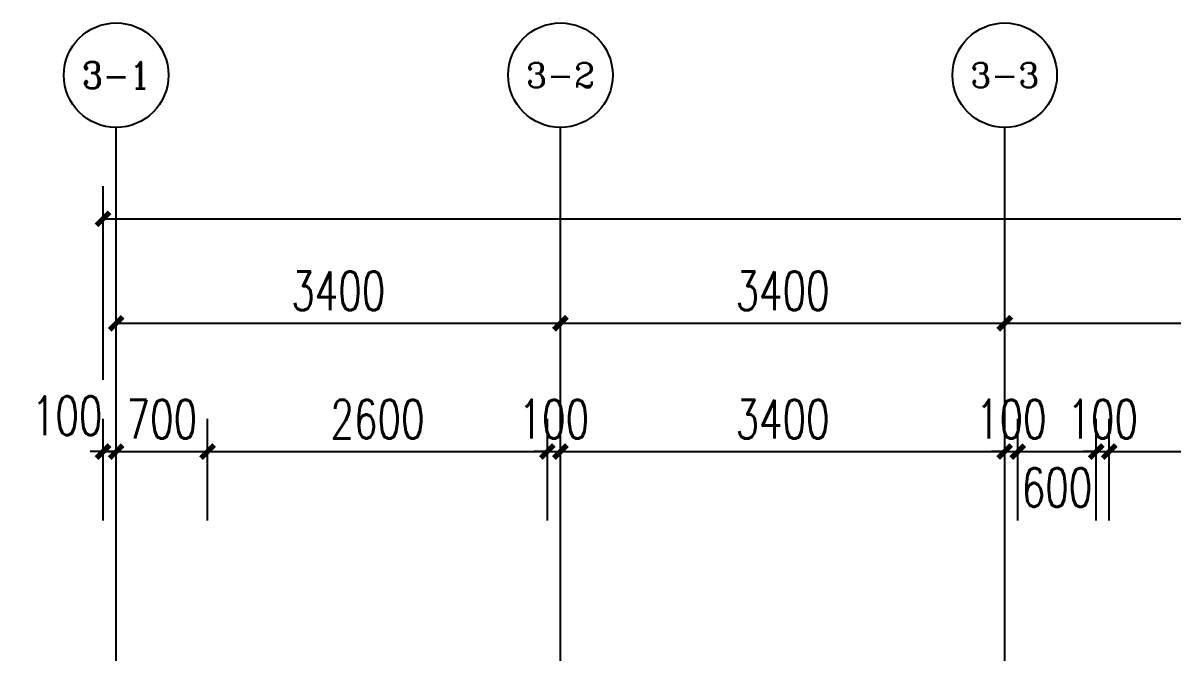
# Model space of a CAD drawing. Extents: x -59851 to 653804, y -249523 to 437614.
# Drawn here: x -44827 to -36033, y 30859 to 35677 of the extents above; entities that cross this region are included whole.
import ezdxf
from ezdxf.enums import TextEntityAlignment as Align

# ---------------------------------------------------------------- set-up
doc = ezdxf.new("R2010")
doc.units = 0
doc.header["$LTSCALE"] = 1000
doc.header["$MEASUREMENT"] = 0
for name, color, linetype in [('A-第三道尺寸线', 105, 'Continuous'), ('AXIS', 3, 'Continuous'), ('AXIS_TEXT', 7, 'Continuous'), ('DOTE', 16, 'Continuous')]:
    doc.layers.add(name, color=color, linetype=linetype)
doc.styles.add('_TCH_AXIS', font='COMPLEX', dxfattribs={"bigfont": 'GBCBIG'})
doc.styles.add('_TCH_DIM_T3', font='SIMPLEX.shx', dxfattribs={"width": 0.705882, "bigfont": 'GBCBIG.shx'})
doc.styles.add('COMPLEX', font='COMPLEX')
doc.dimstyles.new('_TCH_ARCH&&100', dxfattribs={"dimtxt": 297.5, "dimasz": 100, "dimexe": 250, "dimexo": 300, "dimgap": 100, "dimtad": 1, "dimdec": 0, "dimzin": 0, "dimdsep": 46, "dimtxsty": '_TCH_DIM_T3', "dimblk": 'ARCHTICK', "dimcen": 0.09, "dimclrt": 7, "dimazin": 2, "dimtfac": 1, "dimtdec": 0, "dimtix": 1, "dimtmove": 2, "dimatfit": 3, "dimfxl": 0, "dimtolj": 1, "dimtzin": 0, "dimarcsym": 0})

# ---------------------------------------------------------------- blocks, each defined once
blk = doc.blocks.new('zhouxianssceng0329')
at = {"layer": 'DOTE'}
for p, q in [((-44113.7, 132089.9), (-44113.7, 156469.4)), ((-40713.7, 132089.9), (-40713.7, 156469.4)), ((-37313.7, 132089.9), (-37313.7, 156469.4))]:
    blk.add_line(p, q, dxfattribs=at)
blk = doc.blocks.new('_ArchTick')
at = {"color": 0, "linetype": 'ByBlock', "const_width": 0.4}
blk.add_lwpolyline([(-0.5, -0.5), (0.5, 0.5)], dxfattribs=at)
blk = doc.blocks.new('*D2452')
at = {"layer": 'A-第三道尺寸线', "color": 0, "lineweight": -2, "transparency": 16777216}
for p, q in [((-44213.7, 31866.9), (-44213.7, 32644.1)), ((-44113.7, 31866.9), (-44113.7, 32644.1)), ((-44213.7, 32394.1), (-44313.7, 32394.1)), ((-44213.7, 32394.1), (-44113.7, 32394.1)), ((-44113.7, 32394.1), (-44013.7, 32394.1))]:
    blk.add_line(p, q, dxfattribs=at)
at = {"layer": 'Defpoints', "color": 0, "transparency": 16777216}
for p in [(-44113.7, 32394.1), (-44213.7, 31566.9), (-44113.7, 31566.9)]:
    blk.add_point(p, dxfattribs=at)
at = {"layer": 'A-第三道尺寸线', "color": 0, "lineweight": -2, "transparency": 16777216, "xscale": 100, "yscale": 100, "zscale": 100}
blk.add_blockref('_ArchTick', (-44213.7, 32394.1), dxfattribs=at)
at = {"layer": 'A-第三道尺寸线', "color": 0, "lineweight": -2, "transparency": 16777216, "xscale": 100, "yscale": 100, "zscale": 100, "rotation": 180}
blk.add_blockref('_ArchTick', (-44113.7, 32394.1), dxfattribs=at)
at = {"layer": 'A-第三道尺寸线', "color": 7, "transparency": 16777216, "insert": (-44488.7, 32669.1), "char_height": 297.5, "attachment_point": 5, "style": '_TCH_DIM_T3'}
blk.add_mtext('\\A1;100', dxfattribs=at)
blk = doc.blocks.new('*D2453')
at = {"layer": 'A-第三道尺寸线', "color": 0, "lineweight": -2, "transparency": 16777216}
for p, q in [((-44113.7, 31866.9), (-44113.7, 32644.1)), ((-43413.7, 31866.9), (-43413.7, 32644.1)), ((-44113.7, 32394.1), (-44213.7, 32394.1)), ((-44113.7, 32394.1), (-43413.7, 32394.1)), ((-43413.7, 32394.1), (-43313.7, 32394.1))]:
    blk.add_line(p, q, dxfattribs=at)
at = {"layer": 'Defpoints', "color": 0, "transparency": 16777216}
for p in [(-43413.7, 32394.1), (-44113.7, 31566.9), (-43413.7, 31566.9)]:
    blk.add_point(p, dxfattribs=at)
at = {"layer": 'A-第三道尺寸线', "color": 0, "lineweight": -2, "transparency": 16777216, "xscale": 100, "yscale": 100, "zscale": 100}
blk.add_blockref('_ArchTick', (-44113.7, 32394.1), dxfattribs=at)
at = {"layer": 'A-第三道尺寸线', "color": 0, "lineweight": -2, "transparency": 16777216, "xscale": 100, "yscale": 100, "zscale": 100, "rotation": 180}
blk.add_blockref('_ArchTick', (-43413.7, 32394.1), dxfattribs=at)
at = {"layer": 'A-第三道尺寸线', "color": 7, "transparency": 16777216, "insert": (-43763.7, 32642.8), "char_height": 297.5, "attachment_point": 5, "style": '_TCH_DIM_T3'}
blk.add_mtext('\\A1;700', dxfattribs=at)
blk = doc.blocks.new('*D2454')
at = {"layer": 'A-第三道尺寸线', "color": 0, "lineweight": -2, "transparency": 16777216}
for p, q in [((-43413.7, 31866.9), (-43413.7, 32644.1)), ((-40813.7, 31866.9), (-40813.7, 32644.1)), ((-43413.7, 32394.1), (-40813.7, 32394.1))]:
    blk.add_line(p, q, dxfattribs=at)
at = {"layer": 'Defpoints', "color": 0, "transparency": 16777216}
for p in [(-40813.7, 32394.1), (-43413.7, 31566.9), (-40813.7, 31566.9)]:
    blk.add_point(p, dxfattribs=at)
at = {"layer": 'A-第三道尺寸线', "color": 0, "lineweight": -2, "transparency": 16777216, "xscale": 100, "yscale": 100, "zscale": 100, "rotation": 180}
blk.add_blockref('_ArchTick', (-43413.7, 32394.1), dxfattribs=at)
at = {"layer": 'A-第三道尺寸线', "color": 0, "lineweight": -2, "transparency": 16777216, "xscale": 100, "yscale": 100, "zscale": 100}
blk.add_blockref('_ArchTick', (-40813.7, 32394.1), dxfattribs=at)
at = {"layer": 'A-第三道尺寸线', "color": 7, "transparency": 16777216, "insert": (-42113.7, 32642.8), "char_height": 297.5, "attachment_point": 5, "style": '_TCH_DIM_T3'}
blk.add_mtext('\\A1;2600', dxfattribs=at)
blk = doc.blocks.new('*D2455')
at = {"layer": 'A-第三道尺寸线', "color": 0, "lineweight": -2, "transparency": 16777216}
for p, q in [((-40813.7, 31866.9), (-40813.7, 32644.1)), ((-40713.7, 31866.9), (-40713.7, 32644.1)), ((-40813.7, 32394.1), (-40913.7, 32394.1)), ((-40813.7, 32394.1), (-40713.7, 32394.1)), ((-40713.7, 32394.1), (-40613.7, 32394.1))]:
    blk.add_line(p, q, dxfattribs=at)
at = {"layer": 'Defpoints', "color": 0, "transparency": 16777216}
for p in [(-40713.7, 32394.1), (-40813.7, 31566.9), (-40713.7, 31566.9)]:
    blk.add_point(p, dxfattribs=at)
at = {"layer": 'A-第三道尺寸线', "color": 0, "lineweight": -2, "transparency": 16777216, "xscale": 100, "yscale": 100, "zscale": 100}
blk.add_blockref('_ArchTick', (-40813.7, 32394.1), dxfattribs=at)
at = {"layer": 'A-第三道尺寸线', "color": 0, "lineweight": -2, "transparency": 16777216, "xscale": 100, "yscale": 100, "zscale": 100, "rotation": 180}
blk.add_blockref('_ArchTick', (-40713.7, 32394.1), dxfattribs=at)
at = {"layer": 'A-第三道尺寸线', "color": 7, "transparency": 16777216, "insert": (-40763.7, 32642.8), "char_height": 297.5, "attachment_point": 5, "style": '_TCH_DIM_T3'}
blk.add_mtext('\\A1;100', dxfattribs=at)
blk = doc.blocks.new('*D2456')
at = {"layer": 'A-第三道尺寸线', "color": 0, "lineweight": -2, "transparency": 16777216}
for p, q in [((-40713.7, 31866.9), (-40713.7, 32644.1)), ((-37313.7, 31866.9), (-37313.7, 32644.1)), ((-40713.7, 32394.1), (-37313.7, 32394.1))]:
    blk.add_line(p, q, dxfattribs=at)
at = {"layer": 'Defpoints', "color": 0, "transparency": 16777216}
for p in [(-37313.7, 32394.1), (-40713.7, 31566.9), (-37313.7, 31566.9)]:
    blk.add_point(p, dxfattribs=at)
at = {"layer": 'A-第三道尺寸线', "color": 0, "lineweight": -2, "transparency": 16777216, "xscale": 100, "yscale": 100, "zscale": 100, "rotation": 180}
blk.add_blockref('_ArchTick', (-40713.7, 32394.1), dxfattribs=at)
at = {"layer": 'A-第三道尺寸线', "color": 0, "lineweight": -2, "transparency": 16777216, "xscale": 100, "yscale": 100, "zscale": 100}
blk.add_blockref('_ArchTick', (-37313.7, 32394.1), dxfattribs=at)
at = {"layer": 'A-第三道尺寸线', "color": 7, "transparency": 16777216, "insert": (-39013.7, 32642.8), "char_height": 297.5, "attachment_point": 5, "style": '_TCH_DIM_T3'}
blk.add_mtext('\\A1;3400', dxfattribs=at)
blk = doc.blocks.new('*D2457')
at = {"layer": 'A-第三道尺寸线', "color": 0, "lineweight": -2, "transparency": 16777216}
for p, q in [((-37313.7, 31866.9), (-37313.7, 32644.1)), ((-37213.7, 31866.9), (-37213.7, 32644.1)), ((-37313.7, 32394.1), (-37413.7, 32394.1)), ((-37313.7, 32394.1), (-37213.7, 32394.1)), ((-37213.7, 32394.1), (-37113.7, 32394.1))]:
    blk.add_line(p, q, dxfattribs=at)
at = {"layer": 'Defpoints', "color": 0, "transparency": 16777216}
for p in [(-37213.7, 32394.1), (-37313.7, 31566.9), (-37213.7, 31566.9)]:
    blk.add_point(p, dxfattribs=at)
at = {"layer": 'A-第三道尺寸线', "color": 0, "lineweight": -2, "transparency": 16777216, "xscale": 100, "yscale": 100, "zscale": 100}
blk.add_blockref('_ArchTick', (-37313.7, 32394.1), dxfattribs=at)
at = {"layer": 'A-第三道尺寸线', "color": 0, "lineweight": -2, "transparency": 16777216, "xscale": 100, "yscale": 100, "zscale": 100, "rotation": 180}
blk.add_blockref('_ArchTick', (-37213.7, 32394.1), dxfattribs=at)
at = {"layer": 'A-第三道尺寸线', "color": 7, "transparency": 16777216, "insert": (-37263.7, 32642.8), "char_height": 297.5, "attachment_point": 5, "style": '_TCH_DIM_T3'}
blk.add_mtext('\\A1;100', dxfattribs=at)
blk = doc.blocks.new('*D2458')
at = {"layer": 'A-第三道尺寸线', "color": 0, "lineweight": -2, "transparency": 16777216}
for p, q in [((-37213.7, 31866.9), (-37213.7, 32644.1)), ((-36613.7, 31866.9), (-36613.7, 32644.1)), ((-37213.7, 32394.1), (-36613.7, 32394.1))]:
    blk.add_line(p, q, dxfattribs=at)
at = {"layer": 'Defpoints', "color": 0, "transparency": 16777216}
for p in [(-36613.7, 32394.1), (-37213.7, 31566.9), (-36613.7, 31566.9)]:
    blk.add_point(p, dxfattribs=at)
at = {"layer": 'A-第三道尺寸线', "color": 0, "lineweight": -2, "transparency": 16777216, "xscale": 100, "yscale": 100, "zscale": 100, "rotation": 180}
blk.add_blockref('_ArchTick', (-37213.7, 32394.1), dxfattribs=at)
at = {"layer": 'A-第三道尺寸线', "color": 0, "lineweight": -2, "transparency": 16777216, "xscale": 100, "yscale": 100, "zscale": 100}
blk.add_blockref('_ArchTick', (-36613.7, 32394.1), dxfattribs=at)
at = {"layer": 'A-第三道尺寸线', "color": 7, "transparency": 16777216, "insert": (-36913.7, 32119.1), "char_height": 297.5, "attachment_point": 5, "style": '_TCH_DIM_T3'}
blk.add_mtext('\\A1;600', dxfattribs=at)
blk = doc.blocks.new('*D2459')
at = {"layer": 'A-第三道尺寸线', "color": 0, "lineweight": -2, "transparency": 16777216}
for p, q in [((-36613.7, 31866.9), (-36613.7, 32644.1)), ((-36513.7, 31866.9), (-36513.7, 32644.1)), ((-36613.7, 32394.1), (-36713.7, 32394.1)), ((-36613.7, 32394.1), (-36513.7, 32394.1)), ((-36513.7, 32394.1), (-36413.7, 32394.1))]:
    blk.add_line(p, q, dxfattribs=at)
at = {"layer": 'Defpoints', "color": 0, "transparency": 16777216}
for p in [(-36513.7, 32394.1), (-36613.7, 31566.9), (-36513.7, 31566.9)]:
    blk.add_point(p, dxfattribs=at)
at = {"layer": 'A-第三道尺寸线', "color": 0, "lineweight": -2, "transparency": 16777216, "xscale": 100, "yscale": 100, "zscale": 100}
blk.add_blockref('_ArchTick', (-36613.7, 32394.1), dxfattribs=at)
at = {"layer": 'A-第三道尺寸线', "color": 0, "lineweight": -2, "transparency": 16777216, "xscale": 100, "yscale": 100, "zscale": 100, "rotation": 180}
blk.add_blockref('_ArchTick', (-36513.7, 32394.1), dxfattribs=at)
at = {"layer": 'A-第三道尺寸线', "color": 7, "transparency": 16777216, "insert": (-36563.7, 32642.8), "char_height": 297.5, "attachment_point": 5, "style": '_TCH_DIM_T3'}
blk.add_mtext('\\A1;100', dxfattribs=at)
blk = doc.blocks.new('*D2460')
at = {"layer": 'A-第三道尺寸线', "color": 0, "lineweight": -2, "transparency": 16777216}
for p, q in [((-36513.7, 31866.9), (-36513.7, 32644.1)), ((-33913.7, 31866.9), (-33913.7, 32644.1)), ((-36513.7, 32394.1), (-33913.7, 32394.1))]:
    blk.add_line(p, q, dxfattribs=at)
at = {"layer": 'Defpoints', "color": 0, "transparency": 16777216}
for p in [(-33913.7, 32394.1), (-36513.7, 31566.9), (-33913.7, 31566.9)]:
    blk.add_point(p, dxfattribs=at)
at = {"layer": 'A-第三道尺寸线', "color": 0, "lineweight": -2, "transparency": 16777216, "xscale": 100, "yscale": 100, "zscale": 100, "rotation": 180}
blk.add_blockref('_ArchTick', (-36513.7, 32394.1), dxfattribs=at)
at = {"layer": 'A-第三道尺寸线', "color": 0, "lineweight": -2, "transparency": 16777216, "xscale": 100, "yscale": 100, "zscale": 100}
blk.add_blockref('_ArchTick', (-33913.7, 32394.1), dxfattribs=at)
at = {"layer": 'A-第三道尺寸线', "color": 7, "transparency": 16777216, "insert": (-35213.7, 32642.8), "char_height": 297.5, "attachment_point": 5, "style": '_TCH_DIM_T3'}
blk.add_mtext('\\A1;2600', dxfattribs=at)
blk = doc.blocks.new('*D3357')
at = {"layer": 'AXIS', "color": 0, "lineweight": -2, "transparency": 16777216}
for p, q in [((-44113.7, 31176.9), (-44113.7, 33626.9)), ((-40713.7, 31176.9), (-40713.7, 33626.9)), ((-44113.7, 33376.9), (-40713.7, 33376.9))]:
    blk.add_line(p, q, dxfattribs=at)
at = {"layer": 'Defpoints', "color": 0, "transparency": 16777216}
for p in [(-40713.7, 33376.9), (-44113.7, 30876.9), (-40713.7, 30876.9)]:
    blk.add_point(p, dxfattribs=at)
at = {"layer": 'AXIS', "color": 0, "lineweight": -2, "transparency": 16777216, "xscale": 100, "yscale": 100, "zscale": 100, "rotation": 180}
blk.add_blockref('_ArchTick', (-44113.7, 33376.9), dxfattribs=at)
at = {"layer": 'AXIS', "color": 0, "lineweight": -2, "transparency": 16777216, "xscale": 100, "yscale": 100, "zscale": 100}
blk.add_blockref('_ArchTick', (-40713.7, 33376.9), dxfattribs=at)
at = {"layer": 'AXIS', "color": 7, "transparency": 16777216, "insert": (-42413.7, 33625.6), "char_height": 297.5, "attachment_point": 5, "style": '_TCH_DIM_T3'}
blk.add_mtext('\\A1;3400', dxfattribs=at)
blk = doc.blocks.new('*D3358')
at = {"layer": 'AXIS', "color": 0, "lineweight": -2, "transparency": 16777216}
for p, q in [((-40713.7, 31176.9), (-40713.7, 33626.9)), ((-37313.7, 31176.9), (-37313.7, 33626.9)), ((-40713.7, 33376.9), (-37313.7, 33376.9))]:
    blk.add_line(p, q, dxfattribs=at)
at = {"layer": 'Defpoints', "color": 0, "transparency": 16777216}
for p in [(-37313.7, 33376.9), (-40713.7, 30876.9), (-37313.7, 30876.9)]:
    blk.add_point(p, dxfattribs=at)
at = {"layer": 'AXIS', "color": 0, "lineweight": -2, "transparency": 16777216, "xscale": 100, "yscale": 100, "zscale": 100, "rotation": 180}
blk.add_blockref('_ArchTick', (-40713.7, 33376.9), dxfattribs=at)
at = {"layer": 'AXIS', "color": 0, "lineweight": -2, "transparency": 16777216, "xscale": 100, "yscale": 100, "zscale": 100}
blk.add_blockref('_ArchTick', (-37313.7, 33376.9), dxfattribs=at)
at = {"layer": 'AXIS', "color": 7, "transparency": 16777216, "insert": (-39013.7, 33625.6), "char_height": 297.5, "attachment_point": 5, "style": '_TCH_DIM_T3'}
blk.add_mtext('\\A1;3400', dxfattribs=at)
blk = doc.blocks.new('*D3359')
at = {"layer": 'AXIS', "color": 0, "lineweight": -2, "transparency": 16777216}
for p, q in [((-37313.7, 31176.9), (-37313.7, 33626.9)), ((-33913.7, 31176.9), (-33913.7, 33626.9)), ((-37313.7, 33376.9), (-33913.7, 33376.9))]:
    blk.add_line(p, q, dxfattribs=at)
at = {"layer": 'Defpoints', "color": 0, "transparency": 16777216}
for p in [(-33913.7, 33376.9), (-37313.7, 30876.9), (-33913.7, 30876.9)]:
    blk.add_point(p, dxfattribs=at)
at = {"layer": 'AXIS', "color": 0, "lineweight": -2, "transparency": 16777216, "xscale": 100, "yscale": 100, "zscale": 100, "rotation": 180}
blk.add_blockref('_ArchTick', (-37313.7, 33376.9), dxfattribs=at)
at = {"layer": 'AXIS', "color": 0, "lineweight": -2, "transparency": 16777216, "xscale": 100, "yscale": 100, "zscale": 100}
blk.add_blockref('_ArchTick', (-33913.7, 33376.9), dxfattribs=at)
at = {"layer": 'AXIS', "color": 7, "transparency": 16777216, "insert": (-35613.7, 33625.6), "char_height": 297.5, "attachment_point": 5, "style": '_TCH_DIM_T3'}
blk.add_mtext('\\A1;3400', dxfattribs=at)
blk = doc.blocks.new('*D3375')
at = {"layer": 'AXIS', "color": 0, "lineweight": -2, "transparency": 16777216}
for p, q in [((-44213.7, 32944.1), (-44213.7, 34426.9)), ((3986.3, 32944.1), (3986.3, 34426.9)), ((-44213.7, 34176.9), (3986.3, 34176.9))]:
    blk.add_line(p, q, dxfattribs=at)
at = {"layer": 'Defpoints', "color": 0, "transparency": 16777216}
for p in [(3986.3, 34176.9), (-44213.7, 32644.1), (3986.3, 32644.1)]:
    blk.add_point(p, dxfattribs=at)
at = {"layer": 'AXIS', "color": 0, "lineweight": -2, "transparency": 16777216, "xscale": 100, "yscale": 100, "zscale": 100, "rotation": 180}
blk.add_blockref('_ArchTick', (-44213.7, 34176.9), dxfattribs=at)
at = {"layer": 'AXIS', "color": 0, "lineweight": -2, "transparency": 16777216, "xscale": 100, "yscale": 100, "zscale": 100}
blk.add_blockref('_ArchTick', (3986.3, 34176.9), dxfattribs=at)
at = {"layer": 'AXIS', "color": 7, "transparency": 16777216, "insert": (-20113.7, 34425.6), "char_height": 297.5, "attachment_point": 5, "style": '_TCH_DIM_T3'}
blk.add_mtext('\\A1;48200', dxfattribs=at)
blk = doc.blocks.new('_AXISO')
blk.add_circle((0, 0), 0.5)
at = {"layer": 'AXIS_TEXT', "style": 'COMPLEX', "width": 1.041667}
blk.add_attdef('A', text='', height=0.56, dxfattribs=at).set_placement((-0.25, -0.28), (0.25, -0.28), align=Align.FIT)

msp = doc.modelspace()

# ---------------------------------------------------------------- linework, layer by layer
at = {"layer": 'AXIS'}
for p, q in [((-44113.7, 30876.9), (-44113.7, 34876.9)), ((-40713.7, 30876.9), (-40713.7, 34876.9)), ((-37313.7, 30876.9), (-37313.7, 34876.9))]:
    msp.add_line(p, q, dxfattribs=at)

# ---------------------------------------------------------------- block references
msp.add_blockref('zhouxianssceng0329', (0, -125592.5))
ref = msp.add_blockref('_AXISO', (-44113.7, 35276.9), dxfattribs=dict(at, xscale=800, yscale=800, zscale=800))
ref.add_attrib('A', '3-1', dxfattribs={"layer": 'AXIS_TEXT', "height": 202.97, "style": '_TCH_AXIS'}).set_placement((-44374.7, 35175.4), (-43852.8, 35175.4), align=Align.FIT)
ref = msp.add_blockref('_AXISO', (-40713.7, 35276.9), dxfattribs=dict(at, xscale=800, yscale=800, zscale=800))
ref.add_attrib('A', '3-2', dxfattribs={"layer": 'AXIS_TEXT', "height": 187.78, "style": '_TCH_AXIS'}).set_placement((-40977.5, 35183), (-40449.9, 35183), align=Align.FIT)
ref = msp.add_blockref('_AXISO', (-37313.7, 35276.9), dxfattribs=dict(at, xscale=800, yscale=800, zscale=800))
ref.add_attrib('A', '3-3', dxfattribs={"layer": 'AXIS_TEXT', "height": 187.78, "style": '_TCH_AXIS'}).set_placement((-37577.5, 35183), (-37049.9, 35183), align=Align.FIT)

# ---------------------------------------------------------------- dimensions: what is measured, and where the dimension line sits
at = {"layer": 'A-第三道尺寸线'}
for base, p1, p2, picture, middle in [((-44113.7, 32394.1), (-44213.7, 31566.9), (-44113.7, 31566.9), '*D2452', (-44488.7, 32669.1)), ((-36613.7, 32394.1), (-37213.7, 31566.9), (-36613.7, 31566.9), '*D2458', (-36913.7, 32119.1))]:
    dim = msp.add_linear_dim(base=base, p1=p1, p2=p2, angle=0, dimstyle='_TCH_ARCH&&100', dxfattribs=at)
    dim.commit()
    dim.dimension.update_dxf_attribs({"geometry": picture, "text_midpoint": middle, "dimtype": 161})
for p1, p2, picture, middle in [((-44113.7, 31566.9), (-43413.7, 31566.9), '*D2453', (-43763.7, 32642.8)), ((-43413.7, 31566.9), (-40813.7, 31566.9), '*D2454', (-42113.7, 32642.8)), ((-40813.7, 31566.9), (-40713.7, 31566.9), '*D2455', (-40763.7, 32642.8)), ((-40713.7, 31566.9), (-37313.7, 31566.9), '*D2456', (-39013.7, 32642.8)), ((-37313.7, 31566.9), (-37213.7, 31566.9), '*D2457', (-37263.7, 32642.8)), ((-36613.7, 31566.9), (-36513.7, 31566.9), '*D2459', (-36563.7, 32642.8)), ((-36513.7, 31566.9), (-33913.7, 31566.9), '*D2460', (-35213.7, 32642.8))]:
    dim = msp.add_aligned_dim(p1=p1, p2=p2, distance=827.2, dimstyle='_TCH_ARCH&&100', dxfattribs=at)
    dim.commit()
    dim.dimension.update_dxf_attribs({"geometry": picture, "text_midpoint": middle})
at = {"layer": 'AXIS'}
for p1, p2, distance, picture, middle in [((-44213.7, 32644.1), (3986.3, 32644.1), 1532.8, '*D3375', (-20113.7, 34425.6)), ((-44113.7, 30876.9), (-40713.7, 30876.9), 2500, '*D3357', (-42413.7, 33625.6)), ((-40713.7, 30876.9), (-37313.7, 30876.9), 2500, '*D3358', (-39013.7, 33625.6)), ((-37313.7, 30876.9), (-33913.7, 30876.9), 2500, '*D3359', (-35613.7, 33625.6))]:
    dim = msp.add_aligned_dim(p1=p1, p2=p2, distance=distance, dimstyle='_TCH_ARCH&&100', dxfattribs=at)
    dim.commit()
    dim.dimension.update_dxf_attribs({"geometry": picture, "text_midpoint": middle})

doc.saveas('drawing.dxf')
